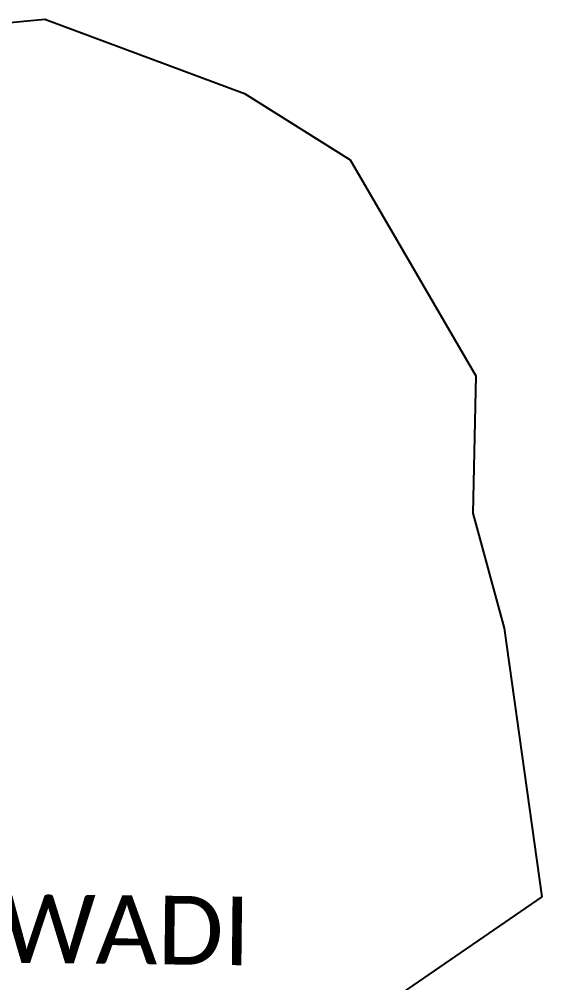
# Model space of a CAD drawing. Header units: metres. Extents: x 332752 to 333610, y 1790393 to 1791858.
# Drawn here: x 333211 to 333522, y 1791114 to 1791690 of the extents above; entities that cross this region are included whole.
import ezdxf

# ---------------------------------------------------------------- set-up
doc = ezdxf.new("R2010")
doc.units = ezdxf.units.M
doc.layers.add('village', color=3, linetype='Continuous')
doc.layers.add('VILLAGE NAME', color=250, linetype='Continuous')
doc.styles.get("Standard").update_dxf_attribs({"font": 'calibri.ttf'})

msp = doc.modelspace()

# ---------------------------------------------------------------- linework, layer by layer
at = {"layer": 'village', "color": 3}
for p, q in [((333188.84, 1791686.13), (333225.91, 1791689.67)), ((333225.91, 1791689.67), (333345.12, 1791645.25)), ((333345.12, 1791645.25), (333408.04, 1791605.65)), ((333408.04, 1791605.65), (333483.07, 1791476.84)), ((333483.07, 1791476.84), (333481.17, 1791394.78)), ((333481.17, 1791394.78), (333499.86, 1791326.07)), ((333499.86, 1791326.07), (333522.32, 1791165.62)), ((333522.32, 1791165.62), (333432.72, 1791103.9))]:
    msp.add_line(p, q, dxfattribs=at)

# ---------------------------------------------------------------- texts
at = {"layer": 'VILLAGE NAME'}
msp.add_text('PIRAWADI', height=40.988, rotation=359.37415, dxfattribs=at).set_placement((333078.44, 1791127.69))

doc.saveas('drawing.dxf')
